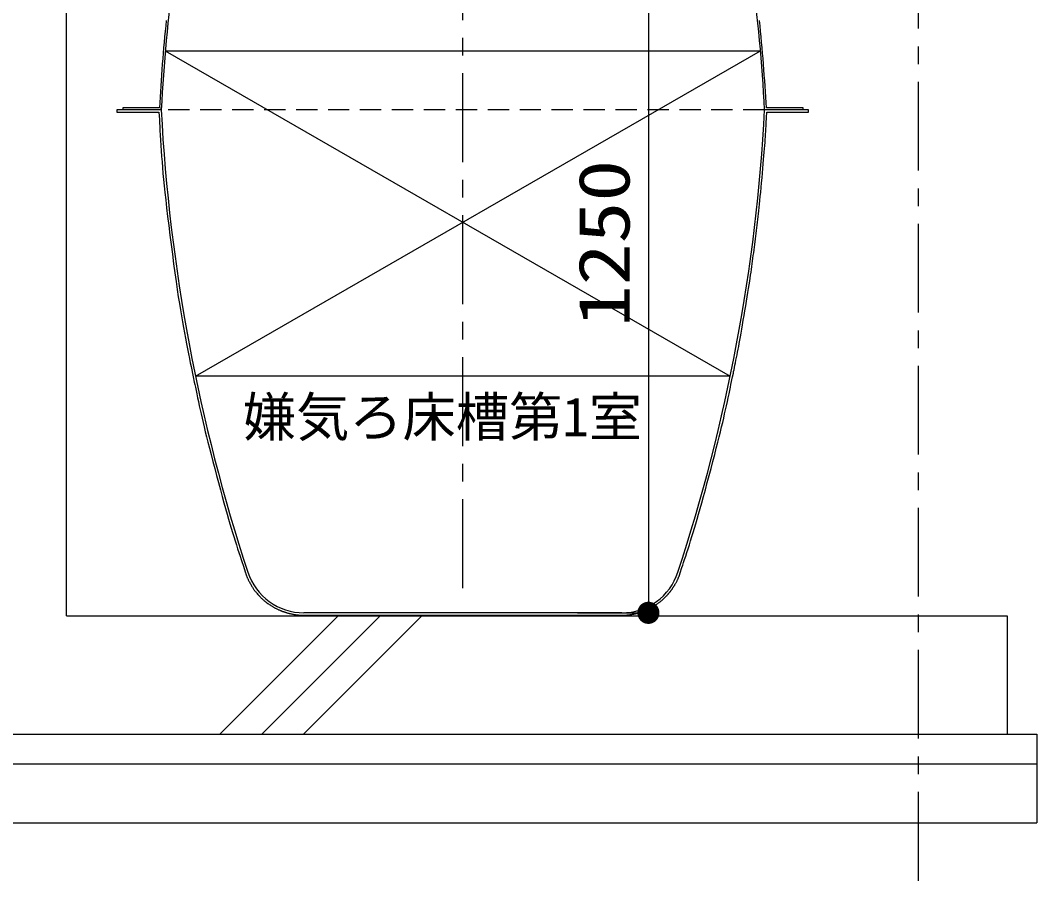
# Model space of a CAD drawing. Units: millimetres, scale not verified. Extents: x -23960 to 8910, y -6308 to 6308.
# Drawn here: x 781 to 2500, y -3921 to -2467 of the extents above; entities that cross this region are included whole.
import ezdxf
from ezdxf.enums import TextEntityAlignment as Align

# ---------------------------------------------------------------- set-up
doc = ezdxf.new("R2010")
doc.units = ezdxf.units.MM
doc.header["$LTSCALE"] = 30
doc.linetypes.add('CHAIN1', pattern=[8, 5, -1, 1, -1])
doc.linetypes.add('DASHED1', pattern=[1.8, 1.2, -0.6])
for name, color, linetype, lineweight in [('0-1_空気管', 3, 'Continuous', 25), ('0-3_00クル-フ-6寸法', 132, 'Continuous', 25), ('0-4_機器', 2, 'Continuous', 25), ('0-C_08', 2, 'Continuous', 25)]:
    doc.layers.add(name, color=color, linetype=linetype, lineweight=lineweight)
doc.styles.add('ＭＳ ゴシック', font='')
doc.styles.get('ＭＳ ゴシック').set_extended_font_data('MS Gothic')

msp = doc.modelspace()

# ---------------------------------------------------------------- linework, layer by layer
at = {"layer": '0-1_空気管', "linetype": 'CHAIN1'}
msp.add_line((1529.58, -3426.22), (1529.58, -1593.08), dxfattribs=at)
at = {"layer": '0-1_空気管'}
for p, q in [((1026.49, -2518.08), (2032.66, -2518.08)), ((1026.49, -2518.08), (1981.64, -3068.08)), ((1077.52, -3068.08), (2032.66, -2518.08)), ((944.58, -2618.08), (944.58, -2622.08)), ((1019.58, -2618.08), (944.58, -2618.08)), ((954.57, -2614.88), (954.57, -2618.08)), ((1016.54, -2614.88), (954.57, -2614.88)), ((1019.58, -2618.08), (1019.58, -2614.88)), ((2113.62, -2618.08), (2039.58, -2618.08)), ((2104.58, -2614.88), (2042.61, -2614.88)), ((2042.9, -2630.82), (2043.37, -2622.08)), ((2043.37, -2622.08), (2113.62, -2622.08)), ((2104.58, -2618.08), (2104.58, -2614.88)), ((2113.62, -2622.08), (2113.62, -2618.08)), ((1070.01, -3051.51), (1073.63, -3069.02)), ((1981.64, -3068.08), (1077.52, -3068.08)), ((1798.2, -3468.08), (1260.95, -3468.08))]:
    msp.add_line(p, q, dxfattribs=at)
at = {"layer": '0-1_空気管', "linetype": 'DASHED1'}
msp.add_line((2039.58, -2618.08), (1019.58, -2618.08), dxfattribs=at)
at = {"layer": '0-1_空気管'}
for points in [[(944.58, -2622.08), (1015.78, -2622.08), (1016.45, -2634.52)], [(1016.45, -2634.52), (1016.73, -2639.75), (1017.07, -2645.99), (1017.47, -2653.11), (1017.93, -2660.96), (1018.44, -2669.4), (1019, -2678.27), (1019.6, -2687.42), (1020.26, -2696.73), (1020.96, -2706.08), (1021.72, -2715.57), (1022.56, -2725.36), (1023.51, -2735.58), (1024.57, -2746.38), (1025.77, -2757.91), (1027.13, -2770.31), (1028.67, -2783.73), (1030.38, -2798.25), (1032.26, -2813.63), (1034.25, -2829.6), (1036.33, -2845.86), (1038.45, -2862.12), (1040.58, -2878.09), (1042.68, -2893.48), (1044.71, -2907.99), (1046.64, -2921.42), (1048.49, -2933.82), (1050.27, -2945.35), (1052, -2956.15), (1053.7, -2966.36), (1055.39, -2976.14), (1057.08, -2985.61), (1058.8, -2994.92), (1060.55, -3004.18), (1062.31, -3013.29), (1064.05, -3022.1), (1065.72, -3030.47), (1067.29, -3038.26), (1068.74, -3045.32), (1070.01, -3051.51)], [(2021.78, -2854.84), (2022.99, -2845.47), (2024.2, -2836.11), (2024.8, -2831.42), (2025.39, -2826.74), (2025.98, -2822.05), (2026.57, -2817.37), (2027.14, -2812.68), (2027.71, -2807.99), (2028.26, -2803.29), (2028.81, -2798.51), (2029.37, -2793.59), (2029.93, -2788.45), (2030.51, -2783.02), (2031.1, -2777.23), (2031.73, -2771.01), (2032.39, -2764.28), (2033.09, -2757.01), (2033.82, -2749.31), (2034.56, -2741.33), (2035.31, -2733.2), (2036.04, -2725.08), (2036.75, -2717.11), (2037.42, -2709.44), (2038.04, -2702.21), (2038.59, -2695.52), (2039.1, -2689.35), (2039.55, -2683.63), (2039.95, -2678.27), (2040.32, -2673.2), (2040.66, -2668.35), (2040.98, -2663.65), (2041.27, -2659.02), (2041.56, -2654.41), (2041.83, -2649.88), (2042.08, -2645.49), (2042.32, -2641.32), (2042.54, -2637.44), (2042.73, -2633.91), (2042.9, -2630.82)], [(1985.52, -3069.02), (1986.8, -3062.85), (1987.33, -3060.26), (1987.97, -3057.17), (1988.7, -3053.64), (1989.49, -3049.75), (1990.34, -3045.56), (1991.23, -3041.16), (1992.14, -3036.62), (1993.05, -3032), (1993.96, -3027.35), (1994.87, -3022.63), (1995.8, -3017.75), (1996.75, -3012.66), (1997.73, -3007.28), (1998.77, -3001.53), (1999.87, -2995.34), (2001.04, -2988.64), (2002.3, -2981.39), (2003.61, -2973.7), (2004.97, -2965.72), (2006.34, -2957.6), (2007.69, -2949.47), (2009.02, -2941.48), (2010.28, -2933.78), (2011.46, -2926.52), (2012.53, -2919.8), (2013.51, -2913.59), (2014.4, -2907.82), (2015.22, -2902.41), (2015.99, -2897.28), (2016.7, -2892.38), (2017.38, -2887.62), (2018.04, -2882.93), (2018.68, -2878.25), (2019.32, -2873.57), (2019.94, -2868.89), (2020.56, -2864.21), (2021.17, -2859.52), (2021.78, -2854.84)], [(1073.63, -3069.02), (1075.56, -3078.35), (1076.37, -3082.28), (1077.34, -3086.96), (1078.45, -3092.3), (1079.69, -3098.19), (1081.03, -3104.51), (1082.45, -3111.16), (1083.94, -3118.02), (1085.47, -3124.99), (1087.04, -3131.99), (1088.65, -3139.09), (1090.36, -3146.41), (1092.17, -3154.04), (1094.12, -3162.1), (1096.25, -3170.69), (1098.57, -3179.93), (1101.12, -3189.92), (1103.9, -3200.7), (1106.89, -3212.14), (1110.02, -3223.99), (1113.22, -3236.06), (1116.46, -3248.12), (1119.66, -3259.96), (1122.77, -3271.35), (1125.73, -3282.1), (1128.5, -3292.02), (1131.09, -3301.19), (1133.54, -3309.7), (1135.86, -3317.66), (1138.09, -3325.18), (1140.27, -3332.37), (1142.4, -3339.33), (1144.53, -3346.18), (1146.68, -3352.98), (1148.81, -3359.68), (1150.89, -3366.15), (1152.88, -3372.29), (1154.75, -3378.02), (1156.44, -3383.2)], [(1981.81, -3086.96), (1982.79, -3082.28), (1985.52, -3069.02)], [(1896.98, -3400.61), (1899.96, -3391.55), (1901.21, -3387.75), (1902.71, -3383.2), (1904.4, -3378.02), (1906.27, -3372.29), (1908.26, -3366.15), (1910.34, -3359.68), (1912.47, -3352.98), (1914.62, -3346.18), (1916.75, -3339.33), (1918.88, -3332.37), (1921.06, -3325.18), (1923.29, -3317.66), (1925.61, -3309.7), (1928.06, -3301.19), (1930.65, -3292.02), (1933.42, -3282.1), (1936.38, -3271.35), (1939.49, -3259.96), (1942.69, -3248.12), (1945.93, -3236.06), (1949.13, -3223.99), (1952.26, -3212.14), (1955.25, -3200.7), (1958.03, -3189.92), (1960.59, -3179.93), (1962.9, -3170.69), (1965.03, -3162.1), (1966.98, -3154.04), (1968.79, -3146.41), (1970.5, -3139.09), (1972.11, -3131.99), (1973.68, -3124.99), (1975.21, -3118.02), (1976.7, -3111.16), (1978.12, -3104.51), (1979.46, -3098.19), (1980.7, -3092.3), (1981.81, -3086.96)], [(1156.44, -3383.2), (1157.94, -3387.75), (1162.17, -3400.61)], [(1162.17, -3400.61), (1162.5, -3401.6), (1162.63, -3402.02), (1162.8, -3402.52), (1162.99, -3403.08), (1163.2, -3403.71), (1163.44, -3404.38), (1163.69, -3405.08), (1163.95, -3405.81), (1164.23, -3406.54), (1164.51, -3407.28), (1164.81, -3408.02), (1165.14, -3408.8), (1165.49, -3409.6), (1165.88, -3410.46), (1166.32, -3411.38), (1166.81, -3412.38), (1167.35, -3413.47), (1167.96, -3414.65), (1168.63, -3415.91), (1169.33, -3417.23), (1170.07, -3418.58), (1170.82, -3419.93), (1171.57, -3421.26), (1172.31, -3422.55), (1173.04, -3423.77), (1173.73, -3424.91), (1174.39, -3425.96), (1175.03, -3426.94), (1175.65, -3427.86), (1176.26, -3428.73), (1176.86, -3429.56), (1177.46, -3430.35), (1178.06, -3431.13), (1178.67, -3431.89), (1179.28, -3432.63), (1179.88, -3433.34), (1180.45, -3434.01), (1180.98, -3434.63), (1181.47, -3435.19)], [(1890.54, -3416.03), (1891.05, -3415.08), (1891.55, -3414.14), (1892.01, -3413.22), (1892.45, -3412.33), (1892.87, -3411.46), (1893.26, -3410.61), (1893.63, -3409.77), (1893.99, -3408.94), (1894.33, -3408.11), (1894.65, -3407.29), (1894.97, -3406.46), (1895.27, -3405.65), (1895.55, -3404.86), (1895.82, -3404.1), (1896.06, -3403.4), (1896.27, -3402.76), (1896.46, -3402.2), (1896.98, -3400.61)], [(1876.03, -3437.06), (1876.52, -3436.51), (1876.72, -3436.28), (1876.97, -3436), (1877.25, -3435.68), (1877.56, -3435.32), (1877.88, -3434.95), (1878.23, -3434.54), (1878.58, -3434.13), (1878.94, -3433.7), (1879.29, -3433.27), (1879.65, -3432.83), (1880.01, -3432.39), (1880.37, -3431.92), (1880.74, -3431.44), (1881.12, -3430.93), (1881.51, -3430.4), (1881.92, -3429.83), (1882.35, -3429.23), (1882.79, -3428.6), (1883.23, -3427.96), (1883.67, -3427.32), (1884.1, -3426.7), (1884.51, -3426.09), (1884.89, -3425.52), (1885.25, -3424.99), (1885.56, -3424.51), (1885.85, -3424.07), (1886.12, -3423.65), (1886.38, -3423.23), (1886.65, -3422.79), (1886.94, -3422.31), (1887.26, -3421.78), (1887.62, -3421.16), (1888.04, -3420.46), (1888.49, -3419.67), (1888.98, -3418.82), (1889.49, -3417.92), (1890.01, -3416.98), (1890.54, -3416.03)], [(1181.47, -3435.19), (1181.9, -3435.68), (1183.12, -3437.06)], [(1183.12, -3437.06), (1184.05, -3438.11), (1184.44, -3438.55), (1184.91, -3439.07), (1185.44, -3439.66), (1186.04, -3440.32), (1186.68, -3441.01), (1187.36, -3441.74), (1188.08, -3442.48), (1188.82, -3443.23), (1189.57, -3443.97), (1190.35, -3444.71), (1191.15, -3445.44), (1192, -3446.19), (1192.9, -3446.96), (1193.86, -3447.74), (1194.88, -3448.55), (1195.98, -3449.4), (1197.17, -3450.29), (1198.42, -3451.2), (1199.71, -3452.12), (1201.01, -3453.03), (1202.31, -3453.93), (1203.57, -3454.79), (1204.79, -3455.6), (1205.92, -3456.34), (1206.96, -3457.01), (1207.91, -3457.61), (1208.81, -3458.15), (1209.66, -3458.65), (1210.49, -3459.12), (1211.32, -3459.57), (1212.18, -3460.01), (1213.07, -3460.46), (1214.02, -3460.92), (1215.01, -3461.39), (1216.03, -3461.87), (1217.05, -3462.34), (1218.06, -3462.8), (1219.04, -3463.24)], [(1833.86, -3465.77), (1834.59, -3465.51), (1835.25, -3465.27), (1835.85, -3465.05), (1836.41, -3464.83), (1836.95, -3464.61), (1837.49, -3464.39), (1838.05, -3464.16), (1838.64, -3463.9), (1839.29, -3463.62), (1839.98, -3463.31), (1840.7, -3462.99), (1841.44, -3462.65), (1842.18, -3462.32), (1842.91, -3461.98), (1843.62, -3461.65), (1844.28, -3461.33), (1844.91, -3461.03), (1845.5, -3460.74), (1846.06, -3460.45), (1846.62, -3460.16), (1847.17, -3459.87), (1847.74, -3459.56), (1848.33, -3459.22), (1848.97, -3458.86), (1849.66, -3458.46), (1850.38, -3458.03), (1851.13, -3457.59), (1851.89, -3457.13), (1852.65, -3456.67), (1853.4, -3456.22), (1854.11, -3455.78), (1854.78, -3455.35), (1855.41, -3454.96), (1855.99, -3454.58), (1856.55, -3454.21), (1857.1, -3453.83), (1857.66, -3453.44), (1858.25, -3453.02), (1858.89, -3452.55)], [(1858.89, -3452.55), (1859.59, -3452.03), (1860.35, -3451.45), (1861.18, -3450.82), (1862.05, -3450.15), (1862.95, -3449.45), (1863.86, -3448.73), (1864.76, -3448.01), (1865.64, -3447.3), (1866.48, -3446.6), (1867.26, -3445.94), (1868, -3445.3), (1868.69, -3444.68), (1869.35, -3444.09), (1869.97, -3443.5), (1870.57, -3442.93), (1871.15, -3442.36), (1871.71, -3441.78), (1872.27, -3441.2), (1872.81, -3440.63), (1873.32, -3440.08), (1873.81, -3439.54), (1874.26, -3439.04), (1874.67, -3438.59), (1875.03, -3438.19), (1876.03, -3437.06)], [(1219.04, -3463.24), (1219.97, -3463.66), (1220.83, -3464.03), (1221.61, -3464.37), (1222.33, -3464.67), (1222.99, -3464.94), (1223.63, -3465.19), (1224.25, -3465.43), (1224.88, -3465.66), (1225.53, -3465.89), (1226.23, -3466.13), (1226.99, -3466.38), (1227.79, -3466.65), (1228.63, -3466.92), (1229.48, -3467.19), (1230.33, -3467.46), (1231.17, -3467.72), (1231.99, -3467.97), (1232.75, -3468.2), (1233.47, -3468.41), (1234.14, -3468.59), (1234.79, -3468.77), (1235.45, -3468.94), (1236.12, -3469.1), (1236.84, -3469.27), (1237.61, -3469.44), (1238.47, -3469.62), (1239.42, -3469.82), (1240.46, -3470.02), (1241.55, -3470.24), (1242.69, -3470.45), (1243.84, -3470.66), (1245, -3470.87), (1246.13, -3471.05), (1247.22, -3471.23), (1248.26, -3471.38), (1249.24, -3471.52), (1250.18, -3471.63), (1251.08, -3471.73), (1251.94, -3471.81)], [(1259.41, -3472.08), (1799.78, -3472.08), (1800.25, -3472.07), (1800.77, -3472.07), (1801.33, -3472.06), (1801.92, -3472.05), (1802.52, -3472.04), (1803.14, -3472.02), (1803.76, -3471.99), (1804.39, -3471.96), (1805.05, -3471.92), (1805.74, -3471.87), (1806.49, -3471.8), (1807.29, -3471.72), (1808.17, -3471.63), (1809.14, -3471.51), (1810.2, -3471.38), (1811.33, -3471.23), (1812.52, -3471.07), (1813.74, -3470.89), (1814.98, -3470.71), (1816.2, -3470.52), (1817.38, -3470.32), (1818.51, -3470.13), (1819.57, -3469.93), (1820.57, -3469.74), (1821.51, -3469.54), (1822.43, -3469.33), (1823.33, -3469.1), (1824.24, -3468.87), (1825.15, -3468.61), (1826.1, -3468.33), (1827.1, -3468.03), (1828.12, -3467.71), (1829.15, -3467.37), (1830.18, -3467.03), (1831.18, -3466.7), (1832.14, -3466.37), (1833.04, -3466.06), (1833.86, -3465.77)], [(1251.94, -3471.81), (1252.79, -3471.88), (1253.61, -3471.93), (1254.43, -3471.98), (1255.25, -3472.01), (1256.05, -3472.03), (1256.82, -3472.05), (1257.56, -3472.07), (1258.25, -3472.07), (1258.87, -3472.07), (1259.41, -3472.08)]]:
    msp.add_lwpolyline(points, dxfattribs=at)
for centre, radius, start, end in [((4015.47, -2775.08), 3000, 168.01242, 177), ((-956.31, -2775.08), 3000, 2.99998, 11.98755), ((4015.47, -2775.08), 3003.2, 174.10699, 176.94209), ((-956.31, -2775.08), 3003.2, 3.05789, 5.89299), ((4015.47, -2461.07), 3000, 183, 198.226), ((-956.31, -2461.07), 3000, 341.77399, 357), ((1260.95, -3368.08), 100, 198.226, 270), ((1798.2, -3368.08), 100, 270, 341.77399)]:
    msp.add_arc(centre, radius, start, end, dxfattribs=at)
at = {"layer": '0-3_00クル-フ-6寸法', "color": 4}
for p in [(1843.21, -2218.08), (1723.21, -3468.08)]:
    msp.add_line(p, (1843.21, -3468.08), dxfattribs=at)
at = {"layer": '0-3_00クル-フ-6寸法'}
for points in [[(1843.21, -3468.08), (1830.38, -3454.41), (1832.19, -3452.91)], [(1843.21, -3468.08), (1832.19, -3452.91), (1834.18, -3451.65)], [(1843.21, -3468.08), (1834.18, -3451.65), (1836.31, -3450.65)], [(1843.21, -3468.08), (1836.31, -3450.65), (1838.55, -3449.92)], [(1843.21, -3468.08), (1838.55, -3449.92), (1840.86, -3449.48)], [(1843.21, -3468.08), (1840.86, -3449.48), (1843.21, -3449.33)], [(1843.21, -3468.08), (1843.21, -3449.33), (1845.56, -3449.48)], [(1843.21, -3468.08), (1845.56, -3449.48), (1847.88, -3449.92)], [(1843.21, -3468.08), (1847.88, -3449.92), (1850.12, -3450.65)], [(1843.21, -3468.08), (1850.12, -3450.65), (1852.25, -3451.65)], [(1843.21, -3468.08), (1852.25, -3451.65), (1854.23, -3452.91)], [(1843.21, -3468.08), (1854.23, -3452.91), (1856.05, -3454.41)], [(1843.21, -3468.08), (1824.5, -3466.9), (1824.8, -3464.57)], [(1843.21, -3468.08), (1824.5, -3469.26), (1824.5, -3466.9)], [(1843.21, -3468.08), (1824.8, -3471.59), (1824.5, -3469.26)], [(1843.21, -3468.08), (1824.8, -3464.57), (1825.38, -3462.28)], [(1843.21, -3468.08), (1825.38, -3473.87), (1824.8, -3471.59)], [(1843.21, -3468.08), (1825.38, -3462.28), (1826.25, -3460.1)], [(1843.21, -3468.08), (1826.25, -3476.06), (1825.38, -3473.87)], [(1843.21, -3468.08), (1826.25, -3460.1), (1827.38, -3458.03)], [(1843.21, -3468.08), (1827.38, -3478.13), (1826.25, -3476.06)], [(1843.21, -3468.08), (1827.38, -3458.03), (1828.77, -3456.13)], [(1843.21, -3468.08), (1828.77, -3480.03), (1827.38, -3478.13)], [(1843.21, -3468.08), (1828.77, -3456.13), (1830.38, -3454.41)], [(1843.21, -3468.08), (1830.38, -3481.75), (1828.77, -3480.03)], [(1843.21, -3468.08), (1832.19, -3483.25), (1830.38, -3481.75)], [(1843.21, -3468.08), (1834.18, -3484.51), (1832.19, -3483.25)], [(1843.21, -3468.08), (1836.31, -3485.51), (1834.18, -3484.51)], [(1843.21, -3468.08), (1838.55, -3486.24), (1836.31, -3485.51)], [(1843.21, -3468.08), (1840.86, -3486.68), (1838.55, -3486.24)], [(1843.21, -3468.08), (1843.21, -3486.83), (1840.86, -3486.68)], [(1843.21, -3468.08), (1856.05, -3454.41), (1857.66, -3456.13)], [(1843.21, -3468.08), (1857.66, -3456.13), (1859.04, -3458.03)], [(1843.21, -3468.08), (1859.04, -3458.03), (1860.18, -3460.1)], [(1843.21, -3468.08), (1860.18, -3460.1), (1861.05, -3462.28)], [(1843.21, -3468.08), (1861.05, -3462.28), (1861.63, -3464.57)], [(1843.21, -3468.08), (1861.63, -3464.57), (1861.93, -3466.9)], [(1843.21, -3468.08), (1861.93, -3466.9), (1861.93, -3469.26)], [(1843.21, -3468.08), (1845.56, -3486.68), (1843.21, -3486.83)], [(1843.21, -3468.08), (1847.88, -3486.24), (1845.56, -3486.68)], [(1843.21, -3468.08), (1850.12, -3485.51), (1847.88, -3486.24)], [(1843.21, -3468.08), (1852.25, -3484.51), (1850.12, -3485.51)], [(1843.21, -3468.08), (1854.23, -3483.25), (1852.25, -3484.51)], [(1843.21, -3468.08), (1856.05, -3481.75), (1854.23, -3483.25)], [(1843.21, -3468.08), (1857.66, -3480.03), (1856.05, -3481.75)], [(1843.21, -3468.08), (1859.04, -3478.13), (1857.66, -3480.03)], [(1843.21, -3468.08), (1860.18, -3476.06), (1859.04, -3478.13)], [(1843.21, -3468.08), (1861.05, -3473.87), (1860.18, -3476.06)], [(1843.21, -3468.08), (1861.63, -3471.59), (1861.05, -3473.87)], [(1843.21, -3468.08), (1861.93, -3469.26), (1861.63, -3471.59)]]:
    msp.add_solid(points, dxfattribs=at)
at = {"layer": '0-4_機器'}
for p, q in [((859.58, -3473.08), (2449.58, -3473.08)), ((1118.78, -3673.08), (1318.78, -3473.08)), ((1189.49, -3673.08), (1389.49, -3473.08)), ((1260.2, -3673.08), (1460.2, -3473.08)), ((2449.58, -3473.08), (2449.58, -3673.08)), ((559.58, -3673.08), (2499.58, -3673.08)), ((2499.58, -3673.08), (2499.58, -3823.08)), ((559.58, -3723.08), (2499.58, -3723.08)), ((559.58, -3823.08), (2499.58, -3823.08))]:
    msp.add_line(p, q, dxfattribs=at)
at = {"layer": '0-C_08', "linetype": 'CHAIN1'}
msp.add_line((2299.58, -3920.79), (2299.58, -1421.71), dxfattribs=at)
at = {"layer": '0-C_08'}
msp.add_line((859.58, -3473.08), (859.58, -1793.08), dxfattribs=at)

# ---------------------------------------------------------------- texts
at = {"layer": '0-1_空気管', "color": 4, "style": 'ＭＳ ゴシック'}
msp.add_text('嫌気ろ床槽第1室', height=65.98, dxfattribs=at).set_placement((1157.62, -3189.7), align=Align.BOTTOM_LEFT)
at = {"layer": '0-3_00クル-フ-6寸法', "color": 3, "style": 'ＭＳ ゴシック', "width": 1.2}
msp.add_text('1250', height=86.66, rotation=90, dxfattribs=at).set_placement((1837.37, -2985.36), align=Align.BOTTOM_LEFT)

doc.saveas('drawing.dxf')
